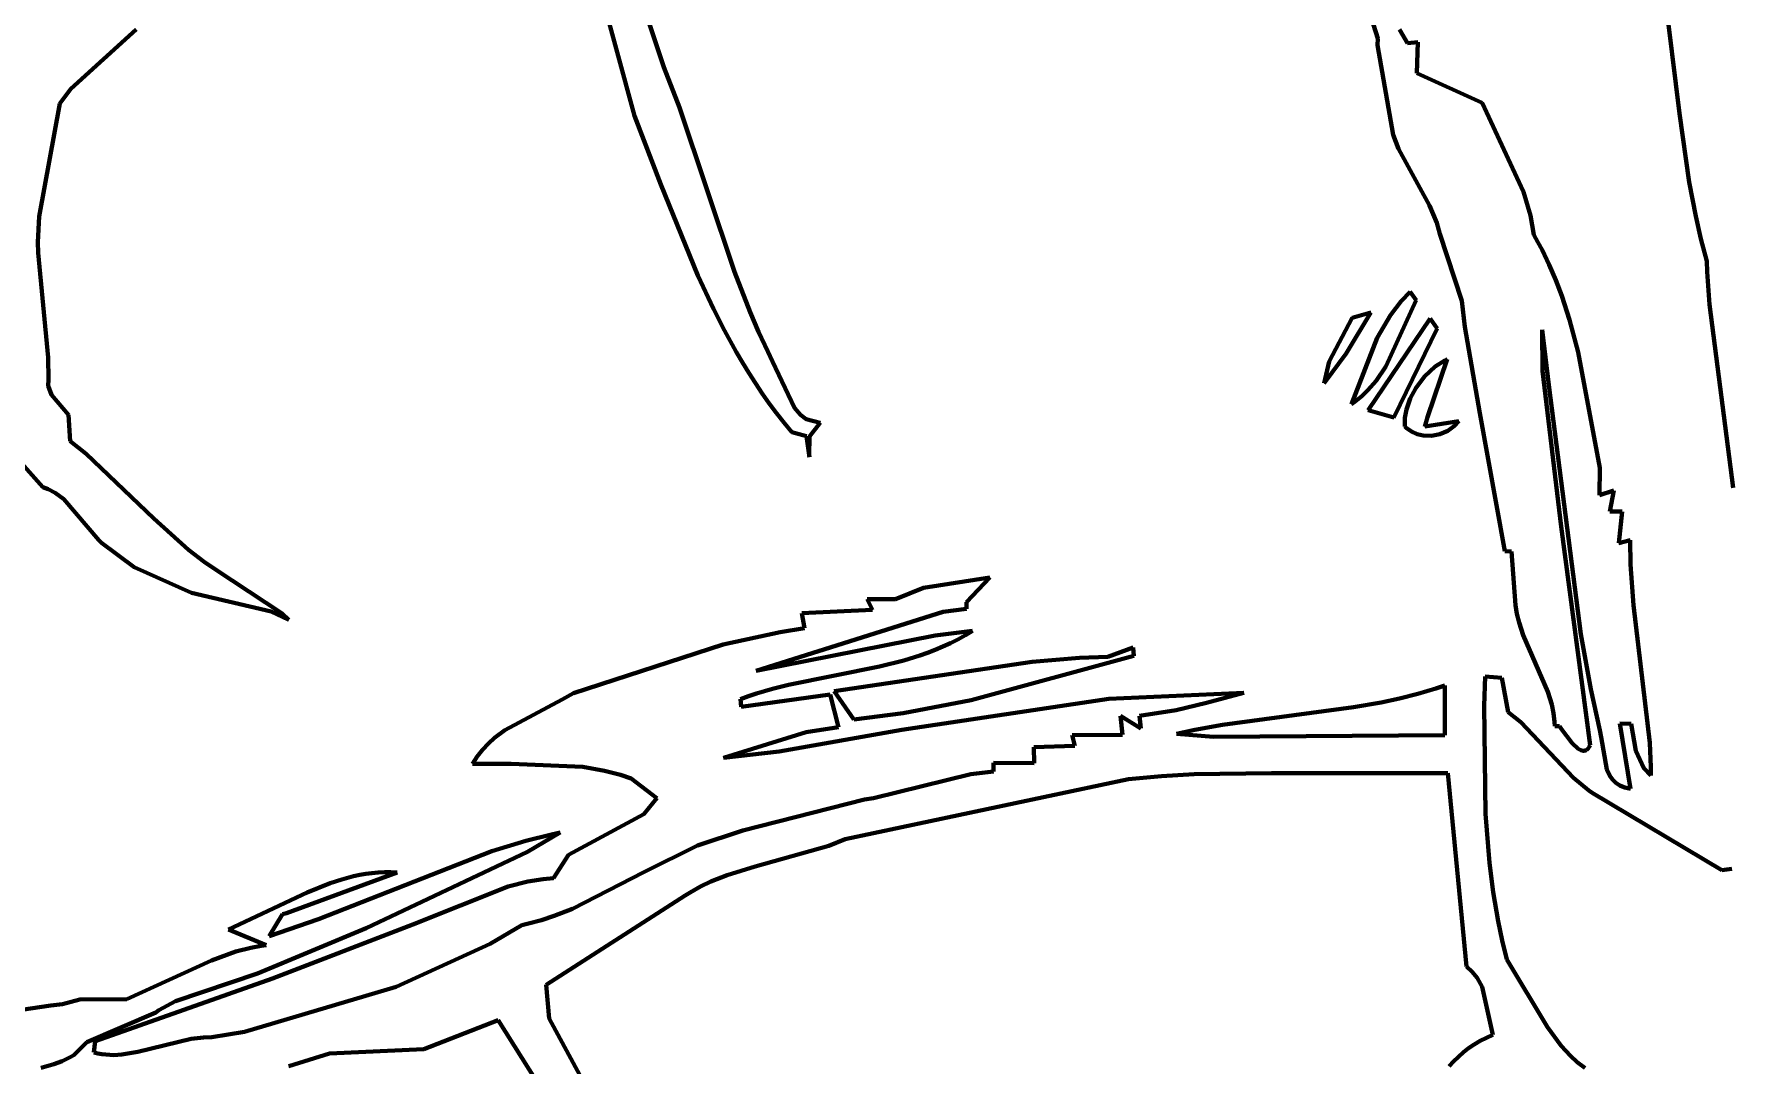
# Model space of a CAD drawing. Header units: millimetres. Extents: x 0 to 11.1, y 0 to 16.2.
# Drawn here: x 6.264 to 8.677, y 3.207 to 4.672 of the extents above; entities that cross this region are included whole.
import ezdxf

# ---------------------------------------------------------------- set-up
doc = ezdxf.new("R2010")
doc.units = ezdxf.units.MM
doc.layers.add('color#0b0b0bff', color=7, linetype='CONTINUOUS', lineweight=100)
doc.layers.add('color#ffffffff', color=7, linetype='CONTINUOUS', lineweight=100)

msp = doc.modelspace()

# ---------------------------------------------------------------- linework, layer by layer
at = {"layer": 'color#0b0b0bff'}
for p, q in [((8.5755, 4.7872), (8.6036, 4.5589)), ((7.0637, 4.7544), (7.1178, 4.5558)), ((7.1594, 4.625), (7.1305, 4.7115)), ((8.162, 4.7058), (8.1749, 4.6658)), ((6.3163, 4.5943), (6.4089, 4.6786)), ((8.1749, 4.6658), (8.1745, 4.6561)), ((8.217, 4.6591), (8.2057, 4.6786)), ((8.2318, 4.6606), (8.217, 4.6591)), ((8.2301, 4.6162), (8.2318, 4.6606)), ((8.1745, 4.6561), (8.1967, 4.529)), ((7.1816, 4.5676), (7.1594, 4.625)), ((8.3232, 4.5743), (8.2301, 4.6162)), ((6.3008, 4.5731), (6.3163, 4.5943)), ((6.2714, 4.4129), (6.3008, 4.5731)), ((7.2601, 4.3342), (7.1816, 4.5676)), ((8.382, 4.4477), (8.3232, 4.5743)), ((7.1178, 4.5558), (7.1553, 4.4584)), ((8.6036, 4.5589), (8.6175, 4.4614)), ((8.1967, 4.529), (8.204, 4.5087)), ((8.204, 4.5087), (8.2481, 4.4285)), ((7.1553, 4.4584), (7.2079, 4.3289)), ((8.3916, 4.4141), (8.382, 4.4477)), ((8.6175, 4.4614), (8.6267, 4.413)), ((8.2481, 4.4285), (8.2585, 4.4039)), ((6.2695, 4.376), (6.2714, 4.4129)), ((8.2585, 4.4039), (8.2628, 4.3882)), ((8.3966, 4.3864), (8.3916, 4.4141)), ((8.6267, 4.413), (8.634, 4.381)), ((6.27, 4.3611), (6.2695, 4.376)), ((8.2628, 4.3882), (8.2943, 4.293)), ((8.4025, 4.376), (8.3966, 4.3864)), ((8.4082, 4.3655), (8.4025, 4.376)), ((8.634, 4.381), (8.6424, 4.3492)), ((6.2839, 4.2121), (6.27, 4.3611)), ((8.4186, 4.3442), (8.4082, 4.3655)), ((8.428, 4.3223), (8.4186, 4.3442)), ((8.6424, 4.3492), (8.6432, 4.3338)), ((7.2079, 4.3289), (7.23, 4.2816)), ((7.2821, 4.2769), (7.2601, 4.3342)), ((8.4363, 4.3001), (8.428, 4.3223)), ((8.6432, 4.3338), (8.6466, 4.2876)), ((8.2207, 4.3054), (8.208, 4.2921)), ((8.2291, 4.2939), (8.2207, 4.3054)), ((8.4473, 4.266), (8.4363, 4.3001)), ((7.23, 4.2816), (7.2457, 4.2505)), ((7.2942, 4.2486), (7.2821, 4.2769)), ((8.1298, 4.2181), (8.1648, 4.2761)), ((8.1648, 4.2761), (8.1383, 4.2686)), ((8.1928, 4.2725), (8.1736, 4.2401)), ((8.186, 4.1993), (8.2291, 4.2939)), ((8.208, 4.2921), (8.1928, 4.2725)), ((8.2943, 4.293), (8.2984, 4.2558)), ((8.6466, 4.2876), (8.6798, 4.0269)), ((7.2457, 4.2505), (7.2624, 4.2201)), ((7.3072, 4.2206), (7.2942, 4.2486)), ((8.1383, 4.2686), (8.1057, 4.2066)), ((8.2491, 4.2675), (8.1611, 4.1372)), ((8.1975, 4.1268), (8.2589, 4.2533)), ((8.2589, 4.2533), (8.2491, 4.2675)), ((8.2984, 4.2558), (8.3198, 4.1331)), ((8.409, 4.1933), (8.4082, 4.2516)), ((8.4082, 4.2516), (8.4179, 4.1729)), ((8.4594, 4.2197), (8.4473, 4.266)), ((8.1736, 4.2401), (8.1374, 4.146)), ((6.2843, 4.1809), (6.2839, 4.2121)), ((7.2624, 4.2201), (7.2712, 4.2051)), ((7.2712, 4.2051), (7.2802, 4.1903)), ((7.314, 4.2068), (7.3072, 4.2206)), ((7.3453, 4.1407), (7.314, 4.2068)), ((8.0982, 4.1759), (8.1298, 4.2181)), ((8.1057, 4.2066), (8.0982, 4.1759)), ((8.1723, 4.1793), (8.186, 4.1993)), ((8.2565, 4.1993), (8.2413, 4.1852)), ((8.2454, 4.1275), (8.2732, 4.21)), ((8.2698, 4.2082), (8.2565, 4.1993)), ((8.2732, 4.21), (8.2698, 4.2082)), ((8.4906, 4.0553), (8.4594, 4.2197)), ((6.284, 4.1722), (6.2843, 4.1809)), ((7.2802, 4.1903), (7.2896, 4.1757)), ((7.2896, 4.1757), (7.2993, 4.1613)), ((8.1605, 4.1656), (8.1723, 4.1793)), ((8.2413, 4.1852), (8.2286, 4.1685)), ((8.4356, 3.972), (8.409, 4.1933)), ((6.2885, 4.1591), (6.284, 4.1722)), ((6.3127, 4.1306), (6.2885, 4.1591)), ((7.2993, 4.1613), (7.3093, 4.1471)), ((8.1424, 4.1495), (8.1518, 4.1572)), ((8.1518, 4.1572), (8.1605, 4.1656)), ((8.2207, 4.1538), (8.2153, 4.1383)), ((8.2286, 4.1685), (8.2207, 4.1538)), ((8.4179, 4.1729), (8.4632, 3.8188)), ((6.3154, 4.0931), (6.3127, 4.1306)), ((7.3093, 4.1471), (7.3197, 4.1331)), ((7.3197, 4.1331), (7.3305, 4.1194)), ((7.354, 4.1308), (7.3453, 4.1407)), ((7.362, 4.1244), (7.354, 4.1308)), ((8.1374, 4.146), (8.1424, 4.1495)), ((8.1611, 4.1372), (8.1975, 4.1268)), ((8.2153, 4.1383), (8.2132, 4.1263)), ((8.2416, 4.1144), (8.2454, 4.1275)), ((8.3198, 4.1331), (8.3553, 3.9369)), ((7.3305, 4.1194), (7.3416, 4.1059)), ((7.3416, 4.1059), (7.3623, 4.1003)), ((7.3819, 4.1193), (7.362, 4.1244)), ((7.3668, 4.0999), (7.3819, 4.1193)), ((8.2132, 4.1263), (8.213, 4.1143)), ((8.213, 4.1143), (8.2152, 4.1122)), ((8.2152, 4.1122), (8.2224, 4.1069)), ((8.2224, 4.1069), (8.2305, 4.1033)), ((8.2305, 4.1033), (8.2392, 4.1012)), ((8.2898, 4.1219), (8.2416, 4.1144)), ((8.2512, 4.1009), (8.2631, 4.1032)), ((8.2631, 4.1032), (8.2742, 4.108)), ((8.2742, 4.108), (8.2839, 4.1151)), ((8.2839, 4.1151), (8.2898, 4.1219)), ((6.2233, 4.0877), (6.2763, 4.0278)), ((6.338, 4.0755), (6.3154, 4.0931)), ((7.3623, 4.1003), (7.3667, 4.0705)), ((7.3662, 4.0728), (7.3668, 4.0999)), ((8.2392, 4.1012), (8.2512, 4.1009)), ((6.4342, 3.9836), (6.338, 4.0755)), ((7.3667, 4.0705), (7.3662, 4.0728)), ((8.4901, 4.0166), (8.4906, 4.0553)), ((6.2763, 4.0278), (6.2838, 4.0252)), ((6.2838, 4.0252), (6.2941, 4.0201)), ((6.2941, 4.0201), (6.3062, 4.0111)), ((6.3062, 4.0111), (6.356, 3.9525)), ((8.5102, 4.0233), (8.4901, 4.0166)), ((8.5048, 3.9933), (8.5102, 4.0233)), ((6.4833, 3.939), (6.4342, 3.9836)), ((8.522, 3.9933), (8.5048, 3.9933)), ((8.5176, 3.9482), (8.522, 3.9933)), ((8.4766, 3.6613), (8.4356, 3.972)), ((6.356, 3.9525), (6.3599, 3.9489)), ((6.3599, 3.9489), (6.4061, 3.9141)), ((6.506, 3.9216), (6.4833, 3.939)), ((8.3553, 3.9369), (8.3648, 3.9366)), ((8.3648, 3.9366), (8.3705, 3.8603)), ((8.5335, 3.9528), (8.5176, 3.9482)), ((8.5339, 3.9181), (8.5335, 3.9528)), ((6.4061, 3.9141), (6.4876, 3.8776)), ((6.5218, 3.9109), (6.506, 3.9216)), ((6.6167, 3.8483), (6.5218, 3.9109)), ((8.5381, 3.8604), (8.5339, 3.9181)), ((7.6228, 3.8996), (7.5288, 3.8849)), ((7.59, 3.8643), (7.6228, 3.8996)), ((6.4876, 3.8776), (6.601, 3.8511)), ((7.489, 3.8689), (7.4488, 3.8688)), ((7.4488, 3.8688), (7.4561, 3.8534)), ((7.5288, 3.8849), (7.489, 3.8689)), ((7.5899, 3.8551), (7.59, 3.8643)), ((6.601, 3.8511), (6.6263, 3.8392)), ((6.6263, 3.8392), (6.6167, 3.8483)), ((7.2908, 3.767), (7.5567, 3.8509)), ((7.4561, 3.8534), (7.3555, 3.8489)), ((7.3555, 3.8489), (7.3596, 3.8274)), ((7.5567, 3.8509), (7.5899, 3.8551)), ((8.3705, 3.8603), (8.3725, 3.8477)), ((8.3725, 3.8477), (8.3755, 3.8354)), ((8.5613, 3.6646), (8.5381, 3.8604)), ((7.3247, 3.8219), (7.244, 3.8045)), ((7.5451, 3.8169), (7.2908, 3.767)), ((7.3596, 3.8274), (7.3247, 3.8219)), ((7.5984, 3.8238), (7.5451, 3.8169)), ((7.5777, 3.8116), (7.5882, 3.8175)), ((7.5882, 3.8175), (7.5984, 3.8238)), ((8.3755, 3.8354), (8.3815, 3.8175)), ((8.3815, 3.8175), (8.4167, 3.7369)), ((8.4632, 3.8188), (8.4776, 3.7408)), ((7.244, 3.8045), (7.0308, 3.7352)), ((7.5233, 3.7886), (7.5345, 3.7925)), ((7.5345, 3.7925), (7.5455, 3.7967)), ((7.5455, 3.7967), (7.5564, 3.8013)), ((7.5564, 3.8013), (7.5671, 3.8063)), ((7.5671, 3.8063), (7.5777, 3.8116)), ((7.8266, 3.8), (7.791, 3.787)), ((7.8279, 3.7881), (7.8266, 3.8)), ((7.3369, 3.7471), (7.4661, 3.7731)), ((7.683, 3.7797), (7.4017, 3.7378)), ((7.4661, 3.7731), (7.5007, 3.7817)), ((7.5007, 3.7817), (7.5233, 3.7886)), ((7.5967, 3.7251), (7.8279, 3.7881)), ((7.7504, 3.7855), (7.683, 3.7797)), ((7.791, 3.787), (7.7504, 3.7855)), ((7.291, 3.7345), (7.3138, 3.7413)), ((7.3138, 3.7413), (7.3369, 3.7471)), ((8.2572, 3.7419), (8.2444, 3.7378)), ((8.2698, 3.7462), (8.2572, 3.7419)), ((8.2698, 3.6754), (8.2698, 3.7462)), ((8.3272, 3.759), (8.3261, 3.7172)), ((8.3513, 3.7567), (8.3272, 3.759)), ((8.3603, 3.7082), (8.3513, 3.7567)), ((8.4776, 3.7408), (8.4904, 3.6827)), ((7.0151, 3.7263), (6.9334, 3.6824)), ((7.0308, 3.7352), (7.0151, 3.7263)), ((7.2687, 3.7265), (7.2798, 3.7307)), ((7.2692, 3.7157), (7.2687, 3.7265)), ((7.3958, 3.7334), (7.2692, 3.7157)), ((7.2798, 3.7307), (7.291, 3.7345)), ((7.4076, 3.6869), (7.3958, 3.7334)), ((7.4017, 3.7378), (7.4297, 3.6975)), ((7.7924, 3.727), (7.4977, 3.6831)), ((7.4997, 3.7068), (7.5967, 3.7251)), ((7.9841, 3.7357), (7.7924, 3.727)), ((7.8878, 3.7109), (7.9311, 3.7216)), ((7.9311, 3.7216), (7.9841, 3.7357)), ((8.1796, 3.7219), (8.1402, 3.715)), ((8.2057, 3.7275), (8.1796, 3.7219)), ((8.2316, 3.7341), (8.2057, 3.7275)), ((8.2444, 3.7378), (8.2316, 3.7341)), ((8.3261, 3.7172), (8.3279, 3.5634)), ((8.4167, 3.7369), (8.4221, 3.7191)), ((8.4221, 3.7191), (8.4246, 3.7069)), ((7.4297, 3.6975), (7.4997, 3.7068)), ((7.8116, 3.6757), (7.8087, 3.7031)), ((7.8087, 3.7031), (7.8378, 3.685)), ((7.8358, 3.7028), (7.8878, 3.7109)), ((7.8378, 3.685), (7.8358, 3.7028)), ((8.1402, 3.715), (7.9541, 3.6903)), ((8.3782, 3.6939), (8.3603, 3.7082)), ((8.4529, 3.615), (8.3782, 3.6939)), ((8.4246, 3.7069), (8.4261, 3.6945)), ((8.4261, 3.6945), (8.4263, 3.6881)), ((6.9188, 3.6716), (6.9099, 3.6635)), ((6.9334, 3.6824), (6.9188, 3.6716)), ((7.2443, 3.6433), (7.362, 3.6795)), ((7.4977, 3.6831), (7.3233, 3.6524)), ((7.362, 3.6795), (7.4076, 3.6869)), ((7.7401, 3.6754), (7.8116, 3.6757)), ((7.744, 3.6601), (7.7401, 3.6754)), ((7.9146, 3.6831), (7.8886, 3.6772)), ((7.8886, 3.6772), (7.9411, 3.6731)), ((7.9541, 3.6903), (7.9146, 3.6831)), ((7.9411, 3.6731), (8.2698, 3.6754)), ((8.4263, 3.6881), (8.433, 3.6881)), ((8.433, 3.6881), (8.4339, 3.6869)), ((8.4339, 3.6869), (8.4361, 3.6841)), ((8.4361, 3.6841), (8.451, 3.6641)), ((8.4904, 3.6827), (8.4923, 3.6727)), ((8.4923, 3.6727), (8.5004, 3.6268)), ((8.534, 3.5991), (8.5187, 3.6921)), ((8.5187, 3.6921), (8.5351, 3.6917)), ((8.5351, 3.6917), (8.5415, 3.6533)), ((6.8941, 3.6451), (6.8907, 3.6399)), ((6.9016, 3.6547), (6.8941, 3.6451)), ((6.9099, 3.6635), (6.9016, 3.6547)), ((7.3233, 3.6524), (7.2443, 3.6433)), ((7.6855, 3.6586), (7.744, 3.6601)), ((7.6862, 3.6354), (7.6855, 3.6586)), ((8.451, 3.6641), (8.4598, 3.6559)), ((8.4598, 3.6559), (8.4632, 3.654)), ((8.4632, 3.654), (8.4666, 3.6531)), ((8.4666, 3.6531), (8.4682, 3.6531)), ((8.4682, 3.6531), (8.4697, 3.6535)), ((8.4697, 3.6535), (8.4713, 3.6542)), ((8.4713, 3.6542), (8.4727, 3.6553)), ((8.4727, 3.6553), (8.4741, 3.6569)), ((8.4741, 3.6569), (8.4754, 3.6589)), ((8.4754, 3.6589), (8.4766, 3.6613)), ((8.5415, 3.6533), (8.5532, 3.6285)), ((8.5629, 3.6299), (8.5613, 3.6646)), ((6.8907, 3.6399), (6.8875, 3.6345)), ((6.8875, 3.6345), (6.9425, 3.6348)), ((6.9425, 3.6348), (7.0442, 3.6302)), ((7.0442, 3.6302), (7.0751, 3.6249)), ((7.0751, 3.6249), (7.0979, 3.619)), ((7.5961, 3.6199), (7.6284, 3.6236)), ((7.6284, 3.6236), (7.6284, 3.636)), ((7.6284, 3.636), (7.6862, 3.6354)), ((8.0234, 3.6212), (7.9138, 3.6198)), ((8.2742, 3.6212), (8.0234, 3.6212)), ((8.3006, 3.3467), (8.2742, 3.6212)), ((8.5004, 3.6268), (8.5046, 3.6177)), ((8.5532, 3.6285), (8.5631, 3.6183)), ((8.5631, 3.6183), (8.5629, 3.6299)), ((7.0979, 3.619), (7.113, 3.614)), ((7.113, 3.614), (7.1494, 3.586)), ((7.8201, 3.6127), (7.4172, 3.5276)), ((7.4575, 3.5861), (7.5961, 3.6199)), ((7.8357, 3.6144), (7.8201, 3.6127)), ((7.8669, 3.6171), (7.8357, 3.6144)), ((7.9138, 3.6198), (7.8669, 3.6171)), ((8.4749, 3.5966), (8.4529, 3.615)), ((8.4796, 3.5933), (8.4749, 3.5966)), ((8.5046, 3.6177), (8.5084, 3.6123)), ((8.5084, 3.6123), (8.5131, 3.6077)), ((8.5131, 3.6077), (8.5159, 3.6057)), ((8.5159, 3.6057), (8.5189, 3.6039)), ((8.5189, 3.6039), (8.5222, 3.6023)), ((8.5222, 3.6023), (8.5258, 3.601)), ((8.5258, 3.601), (8.5297, 3.5999)), ((8.5297, 3.5999), (8.534, 3.5991)), ((7.1494, 3.586), (7.1312, 3.5633)), ((7.2718, 3.5398), (7.4447, 3.584)), ((7.4447, 3.584), (7.4575, 3.5861)), ((8.664, 3.4835), (8.4796, 3.5933)), ((7.1312, 3.5633), (7.0239, 3.5052)), ((8.3279, 3.5634), (8.3334, 3.4938)), ((6.9632, 3.5251), (6.9151, 3.5104)), ((6.9999, 3.5342), (6.9632, 3.5251)), ((6.9656, 3.5097), (7.0122, 3.5369)), ((7.0122, 3.5369), (6.9999, 3.5342)), ((7.2072, 3.5185), (7.2718, 3.5398)), ((7.4172, 3.5276), (7.394, 3.5181)), ((6.9151, 3.5104), (6.6686, 3.4139)), ((6.736, 3.401), (6.9656, 3.5097)), ((7.0239, 3.5052), (7.0024, 3.4721)), ((7.1308, 3.4806), (7.2072, 3.5185)), ((7.394, 3.5181), (7.2894, 3.4888)), ((6.6231, 3.4225), (6.7802, 3.4804)), ((6.727, 3.4767), (6.7184, 3.4749)), ((6.7356, 3.4782), (6.727, 3.4767)), ((6.7443, 3.4794), (6.7356, 3.4782)), ((6.7531, 3.4802), (6.7443, 3.4794)), ((6.7621, 3.4807), (6.7531, 3.4802)), ((6.7711, 3.4807), (6.7621, 3.4807)), ((6.7802, 3.4804), (6.7711, 3.4807)), ((7.0298, 3.4288), (7.1308, 3.4806)), ((7.2496, 3.4766), (7.2264, 3.4674)), ((7.2894, 3.4888), (7.2496, 3.4766)), ((8.3334, 3.4938), (8.3388, 3.4523)), ((8.6779, 3.4854), (8.664, 3.4835)), ((6.6524, 3.452), (6.5406, 3.3991)), ((6.6849, 3.4651), (6.6524, 3.452)), ((6.7015, 3.4705), (6.6849, 3.4651)), ((6.7184, 3.4749), (6.7015, 3.4705)), ((6.9381, 3.4605), (6.8027, 3.4061)), ((6.9662, 3.4675), (6.9381, 3.4605)), ((6.9878, 3.4709), (6.9662, 3.4675)), ((7.0024, 3.4721), (6.9878, 3.4709)), ((7.1968, 3.452), (7.1897, 3.4475)), ((7.2114, 3.4603), (7.1968, 3.452)), ((7.2264, 3.4674), (7.2114, 3.4603)), ((8.3388, 3.4523), (8.3459, 3.411)), ((7.1897, 3.4475), (6.9921, 3.3206)), ((7.0034, 3.4184), (7.0298, 3.4288)), ((6.5984, 3.3898), (6.6173, 3.4211)), ((6.6686, 3.4139), (6.5984, 3.3898)), ((6.8027, 3.4061), (6.6029, 3.3297)), ((6.6173, 3.4211), (6.6231, 3.4225)), ((6.9125, 3.379), (6.9576, 3.4054)), ((6.9576, 3.4054), (6.967, 3.4075)), ((6.967, 3.4075), (6.9854, 3.4125)), ((6.9854, 3.4125), (7.0034, 3.4184)), ((8.3459, 3.411), (8.3516, 3.3836)), ((6.5406, 3.3991), (6.5942, 3.3767)), ((6.5817, 3.3367), (6.736, 3.401)), ((6.779, 3.3176), (6.9125, 3.379)), ((8.3516, 3.3836), (8.3583, 3.3564)), ((6.5163, 3.3553), (6.396, 3.3001)), ((6.5508, 3.3678), (6.5163, 3.3553)), ((6.5721, 3.3732), (6.5508, 3.3678)), ((6.5867, 3.3758), (6.5721, 3.3732)), ((6.5942, 3.3767), (6.5867, 3.3758)), ((8.3583, 3.3564), (8.416, 3.2604)), ((6.4649, 3.2975), (6.5817, 3.3367)), ((8.309, 3.3391), (8.3006, 3.3467)), ((8.3159, 3.3305), (8.309, 3.3391)), ((8.323, 3.3179), (8.3159, 3.3305)), ((6.6029, 3.3297), (6.3509, 3.2406)), ((6.5632, 3.2538), (6.779, 3.3176)), ((6.9921, 3.3206), (6.9966, 3.2725)), ((8.3385, 3.2495), (8.323, 3.3179)), ((6.2879, 3.2912), (6.1883, 3.2767)), ((6.3045, 3.2931), (6.2879, 3.2912)), ((6.3292, 3.2997), (6.3045, 3.2931)), ((6.396, 3.3001), (6.3292, 3.2997)), ((6.437, 3.2814), (6.4415, 3.2845)), ((6.4415, 3.2845), (6.4649, 3.2975)), ((6.3388, 3.2389), (6.437, 3.2814)), ((6.9237, 3.2705), (6.8183, 3.2293)), ((7.0309, 3.1008), (6.9237, 3.2705)), ((6.9966, 3.2725), (7.0854, 3.1087)), ((8.416, 3.2604), (8.4354, 3.234)), ((6.3206, 3.2208), (6.3388, 3.2389)), ((6.3509, 3.2406), (6.3489, 3.2244)), ((6.4116, 3.2251), (6.4874, 3.2439)), ((6.4874, 3.2439), (6.505, 3.2459)), ((6.505, 3.2459), (6.5168, 3.2461)), ((6.5168, 3.2461), (6.5632, 3.2538)), ((8.3039, 3.2304), (8.3118, 3.2358)), ((8.3118, 3.2358), (8.3202, 3.2408)), ((8.3202, 3.2408), (8.3291, 3.2454)), ((8.3291, 3.2454), (8.3385, 3.2495)), ((8.4354, 3.234), (8.4487, 3.2196)), ((6.2921, 3.2078), (6.3038, 3.2122)), ((6.3038, 3.2122), (6.3151, 3.2177)), ((6.3151, 3.2177), (6.3206, 3.2208)), ((6.3489, 3.2244), (6.3545, 3.223)), ((6.3545, 3.223), (6.3601, 3.2219)), ((6.3601, 3.2219), (6.3658, 3.2213)), ((6.3658, 3.2213), (6.3772, 3.2208)), ((6.3772, 3.2208), (6.3886, 3.2214)), ((6.3886, 3.2214), (6.4116, 3.2251)), ((6.6839, 3.2231), (6.6263, 3.2047)), ((6.8183, 3.2293), (6.6839, 3.2231)), ((8.2762, 3.2049), (8.2825, 3.2118)), ((8.2825, 3.2118), (8.2893, 3.2184)), ((8.2893, 3.2184), (8.2964, 3.2246)), ((8.2964, 3.2246), (8.3039, 3.2304)), ((8.4487, 3.2196), (8.4584, 3.2107)), ((8.4584, 3.2107), (8.469, 3.2024)), ((6.2738, 3.2027), (6.2921, 3.2078))]:
    msp.add_line(p, q, dxfattribs=at)
at = {"layer": 'color#ffffffff'}
for p, q in [((8.6036, 4.5589), (8.5755, 4.7872)), ((7.1178, 4.5558), (7.0637, 4.7544)), ((7.1305, 4.7115), (7.1594, 4.625)), ((8.1749, 4.6658), (8.162, 4.7058)), ((6.4089, 4.6786), (6.3163, 4.5943)), ((8.1745, 4.6561), (8.1749, 4.6658)), ((8.2057, 4.6786), (8.217, 4.6591)), ((8.217, 4.6591), (8.2318, 4.6606)), ((8.2318, 4.6606), (8.2301, 4.6162)), ((8.1967, 4.529), (8.1745, 4.6561)), ((7.1594, 4.625), (7.1816, 4.5676)), ((8.2301, 4.6162), (8.3232, 4.5743)), ((6.3163, 4.5943), (6.3008, 4.5731)), ((6.3008, 4.5731), (6.2714, 4.4129)), ((7.1816, 4.5676), (7.2601, 4.3342)), ((8.3232, 4.5743), (8.382, 4.4477)), ((7.1553, 4.4584), (7.1178, 4.5558)), ((8.6175, 4.4614), (8.6036, 4.5589)), ((8.204, 4.5087), (8.1967, 4.529)), ((8.2481, 4.4285), (8.204, 4.5087)), ((7.2079, 4.3289), (7.1553, 4.4584)), ((8.382, 4.4477), (8.3916, 4.4141)), ((8.6267, 4.413), (8.6175, 4.4614)), ((8.2585, 4.4039), (8.2481, 4.4285)), ((6.2714, 4.4129), (6.2695, 4.376)), ((8.2628, 4.3882), (8.2585, 4.4039)), ((8.3916, 4.4141), (8.3966, 4.3864)), ((8.634, 4.381), (8.6267, 4.413)), ((6.2695, 4.376), (6.27, 4.3611)), ((8.2943, 4.293), (8.2628, 4.3882)), ((8.3966, 4.3864), (8.4025, 4.376)), ((8.4025, 4.376), (8.4082, 4.3655)), ((8.6424, 4.3492), (8.634, 4.381)), ((6.27, 4.3611), (6.2839, 4.2121)), ((8.4082, 4.3655), (8.4186, 4.3442)), ((8.4186, 4.3442), (8.428, 4.3223)), ((8.6432, 4.3338), (8.6424, 4.3492)), ((7.23, 4.2816), (7.2079, 4.3289)), ((7.2601, 4.3342), (7.2821, 4.2769)), ((8.428, 4.3223), (8.4363, 4.3001)), ((8.6466, 4.2876), (8.6432, 4.3338)), ((8.208, 4.2921), (8.2207, 4.3054)), ((8.2207, 4.3054), (8.2291, 4.2939)), ((8.4363, 4.3001), (8.4473, 4.266)), ((7.2457, 4.2505), (7.23, 4.2816)), ((7.2821, 4.2769), (7.2942, 4.2486)), ((8.1648, 4.2761), (8.1298, 4.2181)), ((8.1383, 4.2686), (8.1648, 4.2761)), ((8.1736, 4.2401), (8.1928, 4.2725)), ((8.2291, 4.2939), (8.186, 4.1993)), ((8.1928, 4.2725), (8.208, 4.2921)), ((8.2984, 4.2558), (8.2943, 4.293)), ((8.6798, 4.0269), (8.6466, 4.2876)), ((7.2624, 4.2201), (7.2457, 4.2505)), ((7.2942, 4.2486), (7.3072, 4.2206)), ((8.1057, 4.2066), (8.1383, 4.2686)), ((8.1611, 4.1372), (8.2491, 4.2675)), ((8.2589, 4.2533), (8.1975, 4.1268)), ((8.2491, 4.2675), (8.2589, 4.2533)), ((8.3198, 4.1331), (8.2984, 4.2558)), ((8.4179, 4.1729), (8.4082, 4.2516)), ((8.4082, 4.2516), (8.409, 4.1933)), ((8.4473, 4.266), (8.4594, 4.2197)), ((8.1374, 4.146), (8.1736, 4.2401)), ((6.2839, 4.2121), (6.2843, 4.1809)), ((7.2712, 4.2051), (7.2624, 4.2201)), ((7.2802, 4.1903), (7.2712, 4.2051)), ((7.3072, 4.2206), (7.314, 4.2068)), ((7.314, 4.2068), (7.3453, 4.1407)), ((8.1298, 4.2181), (8.0982, 4.1759)), ((8.0982, 4.1759), (8.1057, 4.2066)), ((8.186, 4.1993), (8.1723, 4.1793)), ((8.2413, 4.1852), (8.2565, 4.1993)), ((8.2732, 4.21), (8.2454, 4.1275)), ((8.2565, 4.1993), (8.2698, 4.2082)), ((8.2698, 4.2082), (8.2732, 4.21)), ((8.4594, 4.2197), (8.4906, 4.0553)), ((6.2843, 4.1809), (6.284, 4.1722)), ((7.2896, 4.1757), (7.2802, 4.1903)), ((7.2993, 4.1613), (7.2896, 4.1757)), ((8.1723, 4.1793), (8.1605, 4.1656)), ((8.2286, 4.1685), (8.2413, 4.1852)), ((8.409, 4.1933), (8.4356, 3.972)), ((6.284, 4.1722), (6.2885, 4.1591)), ((6.2885, 4.1591), (6.3127, 4.1306)), ((7.3093, 4.1471), (7.2993, 4.1613)), ((8.1518, 4.1572), (8.1424, 4.1495)), ((8.1605, 4.1656), (8.1518, 4.1572)), ((8.2153, 4.1383), (8.2207, 4.1538)), ((8.2207, 4.1538), (8.2286, 4.1685)), ((8.4632, 3.8188), (8.4179, 4.1729)), ((6.3127, 4.1306), (6.3154, 4.0931)), ((7.3197, 4.1331), (7.3093, 4.1471)), ((7.3305, 4.1194), (7.3197, 4.1331)), ((7.3453, 4.1407), (7.354, 4.1308)), ((7.354, 4.1308), (7.362, 4.1244)), ((8.1424, 4.1495), (8.1374, 4.146)), ((8.1975, 4.1268), (8.1611, 4.1372)), ((8.2132, 4.1263), (8.2153, 4.1383)), ((8.2454, 4.1275), (8.2416, 4.1144)), ((8.3553, 3.9369), (8.3198, 4.1331)), ((7.3416, 4.1059), (7.3305, 4.1194)), ((7.3623, 4.1003), (7.3416, 4.1059)), ((7.362, 4.1244), (7.3819, 4.1193)), ((7.3819, 4.1193), (7.3668, 4.0999)), ((8.213, 4.1143), (8.2132, 4.1263)), ((8.2152, 4.1122), (8.213, 4.1143)), ((8.2224, 4.1069), (8.2152, 4.1122)), ((8.2305, 4.1033), (8.2224, 4.1069)), ((8.2392, 4.1012), (8.2305, 4.1033)), ((8.2416, 4.1144), (8.2898, 4.1219)), ((8.2631, 4.1032), (8.2512, 4.1009)), ((8.2742, 4.108), (8.2631, 4.1032)), ((8.2839, 4.1151), (8.2742, 4.108)), ((8.2898, 4.1219), (8.2839, 4.1151)), ((6.2763, 4.0278), (6.2233, 4.0877)), ((6.3154, 4.0931), (6.338, 4.0755)), ((7.3667, 4.0705), (7.3623, 4.1003)), ((7.3668, 4.0999), (7.3662, 4.0728)), ((8.2512, 4.1009), (8.2392, 4.1012)), ((6.338, 4.0755), (6.4342, 3.9836)), ((7.3662, 4.0728), (7.3667, 4.0705)), ((8.4906, 4.0553), (8.4901, 4.0166)), ((6.2838, 4.0252), (6.2763, 4.0278)), ((6.2941, 4.0201), (6.2838, 4.0252)), ((6.3062, 4.0111), (6.2941, 4.0201)), ((6.356, 3.9525), (6.3062, 4.0111)), ((8.4901, 4.0166), (8.5102, 4.0233)), ((8.5102, 4.0233), (8.5048, 3.9933)), ((6.4342, 3.9836), (6.4833, 3.939)), ((8.5048, 3.9933), (8.522, 3.9933)), ((8.522, 3.9933), (8.5176, 3.9482)), ((8.4356, 3.972), (8.4766, 3.6613)), ((6.3599, 3.9489), (6.356, 3.9525)), ((6.4061, 3.9141), (6.3599, 3.9489)), ((6.4833, 3.939), (6.506, 3.9216)), ((8.3648, 3.9366), (8.3553, 3.9369)), ((8.3705, 3.8603), (8.3648, 3.9366)), ((8.5176, 3.9482), (8.5335, 3.9528)), ((8.5335, 3.9528), (8.5339, 3.9181)), ((6.4876, 3.8776), (6.4061, 3.9141)), ((6.506, 3.9216), (6.5218, 3.9109)), ((6.5218, 3.9109), (6.6167, 3.8483)), ((8.5339, 3.9181), (8.5381, 3.8604)), ((7.5288, 3.8849), (7.6228, 3.8996)), ((7.6228, 3.8996), (7.59, 3.8643)), ((6.601, 3.8511), (6.4876, 3.8776)), ((7.4488, 3.8688), (7.489, 3.8689)), ((7.4561, 3.8534), (7.4488, 3.8688)), ((7.489, 3.8689), (7.5288, 3.8849)), ((7.59, 3.8643), (7.5899, 3.8551)), ((6.6263, 3.8392), (6.601, 3.8511)), ((6.6167, 3.8483), (6.6263, 3.8392)), ((7.5567, 3.8509), (7.2908, 3.767)), ((7.3555, 3.8489), (7.4561, 3.8534)), ((7.3596, 3.8274), (7.3555, 3.8489)), ((7.5899, 3.8551), (7.5567, 3.8509)), ((8.3725, 3.8477), (8.3705, 3.8603)), ((8.3755, 3.8354), (8.3725, 3.8477)), ((8.5381, 3.8604), (8.5613, 3.6646)), ((7.244, 3.8045), (7.3247, 3.8219)), ((7.2908, 3.767), (7.5451, 3.8169)), ((7.3247, 3.8219), (7.3596, 3.8274)), ((7.5451, 3.8169), (7.5984, 3.8238)), ((7.5882, 3.8175), (7.5777, 3.8116)), ((7.5984, 3.8238), (7.5882, 3.8175)), ((8.3815, 3.8175), (8.3755, 3.8354)), ((8.4167, 3.7369), (8.3815, 3.8175)), ((8.4776, 3.7408), (8.4632, 3.8188)), ((7.0308, 3.7352), (7.244, 3.8045)), ((7.5345, 3.7925), (7.5233, 3.7886)), ((7.5455, 3.7967), (7.5345, 3.7925)), ((7.5564, 3.8013), (7.5455, 3.7967)), ((7.5671, 3.8063), (7.5564, 3.8013)), ((7.5777, 3.8116), (7.5671, 3.8063)), ((7.791, 3.787), (7.8266, 3.8)), ((7.8266, 3.8), (7.8279, 3.7881)), ((7.4661, 3.7731), (7.3369, 3.7471)), ((7.4017, 3.7378), (7.683, 3.7797)), ((7.5007, 3.7817), (7.4661, 3.7731)), ((7.5233, 3.7886), (7.5007, 3.7817)), ((7.8279, 3.7881), (7.5967, 3.7251)), ((7.683, 3.7797), (7.7504, 3.7855)), ((7.7504, 3.7855), (7.791, 3.787)), ((7.3138, 3.7413), (7.291, 3.7345)), ((7.3369, 3.7471), (7.3138, 3.7413)), ((8.2444, 3.7378), (8.2572, 3.7419)), ((8.2572, 3.7419), (8.2698, 3.7462)), ((8.2698, 3.7462), (8.2698, 3.6754)), ((8.3261, 3.7172), (8.3272, 3.759)), ((8.3272, 3.759), (8.3513, 3.7567)), ((8.3513, 3.7567), (8.3603, 3.7082)), ((8.4904, 3.6827), (8.4776, 3.7408)), ((6.9334, 3.6824), (7.0151, 3.7263)), ((7.0151, 3.7263), (7.0308, 3.7352)), ((7.2798, 3.7307), (7.2687, 3.7265)), ((7.2687, 3.7265), (7.2692, 3.7157)), ((7.2692, 3.7157), (7.3958, 3.7334)), ((7.291, 3.7345), (7.2798, 3.7307)), ((7.3958, 3.7334), (7.4076, 3.6869)), ((7.4297, 3.6975), (7.4017, 3.7378)), ((7.4977, 3.6831), (7.7924, 3.727)), ((7.5967, 3.7251), (7.4997, 3.7068)), ((7.7924, 3.727), (7.9841, 3.7357)), ((7.9311, 3.7216), (7.8878, 3.7109)), ((7.9841, 3.7357), (7.9311, 3.7216)), ((8.1402, 3.715), (8.1796, 3.7219)), ((8.1796, 3.7219), (8.2057, 3.7275)), ((8.2057, 3.7275), (8.2316, 3.7341)), ((8.2316, 3.7341), (8.2444, 3.7378)), ((8.3279, 3.5634), (8.3261, 3.7172)), ((8.4221, 3.7191), (8.4167, 3.7369)), ((8.4246, 3.7069), (8.4221, 3.7191)), ((7.4997, 3.7068), (7.4297, 3.6975)), ((7.8378, 3.685), (7.8087, 3.7031)), ((7.8087, 3.7031), (7.8116, 3.6757)), ((7.8878, 3.7109), (7.8358, 3.7028)), ((7.8358, 3.7028), (7.8378, 3.685)), ((7.9541, 3.6903), (8.1402, 3.715)), ((8.3603, 3.7082), (8.3782, 3.6939)), ((8.3782, 3.6939), (8.4529, 3.615)), ((8.4261, 3.6945), (8.4246, 3.7069)), ((8.4263, 3.6881), (8.4261, 3.6945)), ((6.9099, 3.6635), (6.9188, 3.6716)), ((6.9188, 3.6716), (6.9334, 3.6824)), ((7.362, 3.6795), (7.2443, 3.6433)), ((7.3233, 3.6524), (7.4977, 3.6831)), ((7.4076, 3.6869), (7.362, 3.6795)), ((7.8116, 3.6757), (7.7401, 3.6754)), ((7.7401, 3.6754), (7.744, 3.6601)), ((7.8886, 3.6772), (7.9146, 3.6831)), ((7.9411, 3.6731), (7.8886, 3.6772)), ((7.9146, 3.6831), (7.9541, 3.6903)), ((8.2698, 3.6754), (7.9411, 3.6731)), ((8.433, 3.6881), (8.4263, 3.6881)), ((8.4339, 3.6869), (8.433, 3.6881)), ((8.4361, 3.6841), (8.4339, 3.6869)), ((8.451, 3.6641), (8.4361, 3.6841)), ((8.4923, 3.6727), (8.4904, 3.6827)), ((8.5004, 3.6268), (8.4923, 3.6727)), ((8.5351, 3.6917), (8.5187, 3.6921)), ((8.5187, 3.6921), (8.534, 3.5991)), ((8.5415, 3.6533), (8.5351, 3.6917)), ((6.8907, 3.6399), (6.8941, 3.6451)), ((6.8941, 3.6451), (6.9016, 3.6547)), ((6.9016, 3.6547), (6.9099, 3.6635)), ((7.2443, 3.6433), (7.3233, 3.6524)), ((7.744, 3.6601), (7.6855, 3.6586)), ((7.6855, 3.6586), (7.6862, 3.6354)), ((8.4598, 3.6559), (8.451, 3.6641)), ((8.4632, 3.654), (8.4598, 3.6559)), ((8.4666, 3.6531), (8.4632, 3.654)), ((8.4682, 3.6531), (8.4666, 3.6531)), ((8.4697, 3.6535), (8.4682, 3.6531)), ((8.4713, 3.6542), (8.4697, 3.6535)), ((8.4727, 3.6553), (8.4713, 3.6542)), ((8.4741, 3.6569), (8.4727, 3.6553)), ((8.4754, 3.6589), (8.4741, 3.6569)), ((8.4766, 3.6613), (8.4754, 3.6589)), ((8.5532, 3.6285), (8.5415, 3.6533)), ((8.5613, 3.6646), (8.5629, 3.6299)), ((6.8875, 3.6345), (6.8907, 3.6399)), ((6.9425, 3.6348), (6.8875, 3.6345)), ((7.0442, 3.6302), (6.9425, 3.6348)), ((7.0751, 3.6249), (7.0442, 3.6302)), ((7.0979, 3.619), (7.0751, 3.6249)), ((7.6284, 3.6236), (7.5961, 3.6199)), ((7.6862, 3.6354), (7.6284, 3.636)), ((7.6284, 3.636), (7.6284, 3.6236)), ((7.9138, 3.6198), (8.0234, 3.6212)), ((8.0234, 3.6212), (8.2742, 3.6212)), ((8.2742, 3.6212), (8.3006, 3.3467)), ((8.5046, 3.6177), (8.5004, 3.6268)), ((8.5631, 3.6183), (8.5532, 3.6285)), ((8.5629, 3.6299), (8.5631, 3.6183)), ((7.113, 3.614), (7.0979, 3.619)), ((7.1494, 3.586), (7.113, 3.614)), ((7.4172, 3.5276), (7.8201, 3.6127)), ((7.5961, 3.6199), (7.4575, 3.5861)), ((7.8201, 3.6127), (7.8357, 3.6144)), ((7.8357, 3.6144), (7.8669, 3.6171)), ((7.8669, 3.6171), (7.9138, 3.6198)), ((8.4529, 3.615), (8.4749, 3.5966)), ((8.4749, 3.5966), (8.4796, 3.5933)), ((8.5084, 3.6123), (8.5046, 3.6177)), ((8.5131, 3.6077), (8.5084, 3.6123)), ((8.5159, 3.6057), (8.5131, 3.6077)), ((8.5189, 3.6039), (8.5159, 3.6057)), ((8.5222, 3.6023), (8.5189, 3.6039)), ((8.5258, 3.601), (8.5222, 3.6023)), ((8.5297, 3.5999), (8.5258, 3.601)), ((8.534, 3.5991), (8.5297, 3.5999)), ((7.1312, 3.5633), (7.1494, 3.586)), ((7.4447, 3.584), (7.2718, 3.5398)), ((7.4575, 3.5861), (7.4447, 3.584)), ((8.4796, 3.5933), (8.664, 3.4835)), ((7.0239, 3.5052), (7.1312, 3.5633)), ((8.3334, 3.4938), (8.3279, 3.5634)), ((6.9151, 3.5104), (6.9632, 3.5251)), ((6.9632, 3.5251), (6.9999, 3.5342)), ((7.0122, 3.5369), (6.9656, 3.5097)), ((6.9999, 3.5342), (7.0122, 3.5369)), ((7.2718, 3.5398), (7.2072, 3.5185)), ((7.394, 3.5181), (7.4172, 3.5276)), ((6.6686, 3.4139), (6.9151, 3.5104)), ((6.9656, 3.5097), (6.736, 3.401)), ((7.0024, 3.4721), (7.0239, 3.5052)), ((7.2072, 3.5185), (7.1308, 3.4806)), ((7.2894, 3.4888), (7.394, 3.5181)), ((6.7802, 3.4804), (6.6231, 3.4225)), ((6.7184, 3.4749), (6.727, 3.4767)), ((6.727, 3.4767), (6.7356, 3.4782)), ((6.7356, 3.4782), (6.7443, 3.4794)), ((6.7443, 3.4794), (6.7531, 3.4802)), ((6.7531, 3.4802), (6.7621, 3.4807)), ((6.7621, 3.4807), (6.7711, 3.4807)), ((6.7711, 3.4807), (6.7802, 3.4804)), ((7.1308, 3.4806), (7.0298, 3.4288)), ((7.2264, 3.4674), (7.2496, 3.4766)), ((7.2496, 3.4766), (7.2894, 3.4888)), ((8.3388, 3.4523), (8.3334, 3.4938)), ((8.664, 3.4835), (8.6779, 3.4854)), ((6.5406, 3.3991), (6.6524, 3.452)), ((6.6524, 3.452), (6.6849, 3.4651)), ((6.6849, 3.4651), (6.7015, 3.4705)), ((6.7015, 3.4705), (6.7184, 3.4749)), ((6.8027, 3.4061), (6.9381, 3.4605)), ((6.9381, 3.4605), (6.9662, 3.4675)), ((6.9662, 3.4675), (6.9878, 3.4709)), ((6.9878, 3.4709), (7.0024, 3.4721)), ((7.1897, 3.4475), (7.1968, 3.452)), ((7.1968, 3.452), (7.2114, 3.4603)), ((7.2114, 3.4603), (7.2264, 3.4674)), ((8.3459, 3.411), (8.3388, 3.4523)), ((6.9921, 3.3206), (7.1897, 3.4475)), ((7.0298, 3.4288), (7.0034, 3.4184)), ((6.6173, 3.4211), (6.5984, 3.3898)), ((6.5984, 3.3898), (6.6686, 3.4139)), ((6.6029, 3.3297), (6.8027, 3.4061)), ((6.6231, 3.4225), (6.6173, 3.4211)), ((6.9576, 3.4054), (6.9125, 3.379)), ((6.967, 3.4075), (6.9576, 3.4054)), ((6.9854, 3.4125), (6.967, 3.4075)), ((7.0034, 3.4184), (6.9854, 3.4125)), ((8.3516, 3.3836), (8.3459, 3.411)), ((6.5942, 3.3767), (6.5406, 3.3991)), ((6.736, 3.401), (6.5817, 3.3367)), ((6.9125, 3.379), (6.779, 3.3176)), ((8.3583, 3.3564), (8.3516, 3.3836)), ((6.396, 3.3001), (6.5163, 3.3553)), ((6.5163, 3.3553), (6.5508, 3.3678)), ((6.5508, 3.3678), (6.5721, 3.3732)), ((6.5721, 3.3732), (6.5867, 3.3758)), ((6.5867, 3.3758), (6.5942, 3.3767)), ((8.416, 3.2604), (8.3583, 3.3564)), ((6.5817, 3.3367), (6.4649, 3.2975)), ((8.3006, 3.3467), (8.309, 3.3391)), ((8.309, 3.3391), (8.3159, 3.3305)), ((8.3159, 3.3305), (8.323, 3.3179)), ((6.3509, 3.2406), (6.6029, 3.3297)), ((6.779, 3.3176), (6.5632, 3.2538)), ((6.9966, 3.2725), (6.9921, 3.3206)), ((8.323, 3.3179), (8.3385, 3.2495)), ((6.1883, 3.2767), (6.2879, 3.2912)), ((6.2879, 3.2912), (6.3045, 3.2931)), ((6.3045, 3.2931), (6.3292, 3.2997)), ((6.3292, 3.2997), (6.396, 3.3001)), ((6.4415, 3.2845), (6.437, 3.2814)), ((6.4649, 3.2975), (6.4415, 3.2845)), ((6.437, 3.2814), (6.3388, 3.2389)), ((6.8183, 3.2293), (6.9237, 3.2705)), ((6.9237, 3.2705), (7.0309, 3.1008)), ((7.0854, 3.1087), (6.9966, 3.2725)), ((8.4354, 3.234), (8.416, 3.2604)), ((6.3388, 3.2389), (6.3206, 3.2208)), ((6.3489, 3.2244), (6.3509, 3.2406)), ((6.4874, 3.2439), (6.4116, 3.2251)), ((6.505, 3.2459), (6.4874, 3.2439)), ((6.5168, 3.2461), (6.505, 3.2459)), ((6.5632, 3.2538), (6.5168, 3.2461)), ((8.3118, 3.2358), (8.3039, 3.2304)), ((8.3202, 3.2408), (8.3118, 3.2358)), ((8.3291, 3.2454), (8.3202, 3.2408)), ((8.3385, 3.2495), (8.3291, 3.2454)), ((8.4487, 3.2196), (8.4354, 3.234)), ((6.3038, 3.2122), (6.2921, 3.2078)), ((6.3151, 3.2177), (6.3038, 3.2122)), ((6.3206, 3.2208), (6.3151, 3.2177)), ((6.3545, 3.223), (6.3489, 3.2244)), ((6.3601, 3.2219), (6.3545, 3.223)), ((6.3658, 3.2213), (6.3601, 3.2219)), ((6.3772, 3.2208), (6.3658, 3.2213)), ((6.3886, 3.2214), (6.3772, 3.2208)), ((6.4116, 3.2251), (6.3886, 3.2214)), ((6.6263, 3.2047), (6.6839, 3.2231)), ((6.6839, 3.2231), (6.8183, 3.2293)), ((8.2825, 3.2118), (8.2762, 3.2049)), ((8.2893, 3.2184), (8.2825, 3.2118)), ((8.2964, 3.2246), (8.2893, 3.2184)), ((8.3039, 3.2304), (8.2964, 3.2246)), ((8.4584, 3.2107), (8.4487, 3.2196)), ((8.469, 3.2024), (8.4584, 3.2107)), ((6.2921, 3.2078), (6.2738, 3.2027))]:
    msp.add_line(p, q, dxfattribs=at)

doc.saveas('drawing.dxf')
